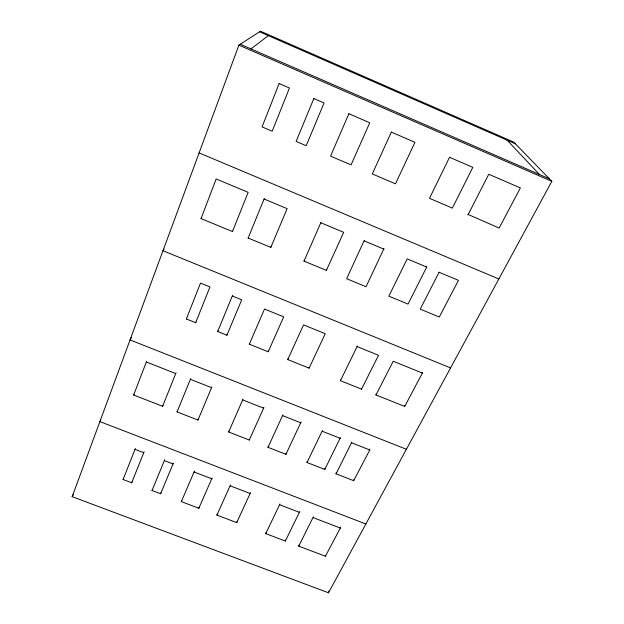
<?xml version="1.0" encoding="UTF-8"?>
<svg xmlns="http://www.w3.org/2000/svg" width="624" height="624" viewBox="0 0 624 624"><rect width="100%" height="100%" fill="white"/><g stroke="black" fill="none" stroke-linecap="round" stroke-linejoin="round"><path stroke-width="0.94" d="M298.849 545.181L298.763 546.14L325.408 556.241L340.337 528.037L340.353 527.101M307.094 461.666L307.024 462.517L324.784 469.435L340.431 437.58M357.084 345.907L357.1 346.601L378.526 355.29L361.538 389.158L340.439 380.702L340.462 379.961M369.728 449.124L369.759 449.966L353.691 480.691L336.055 473.827L336.079 472.953M328.513 592.8L551.834 181.334L513.755 142.124L260.465 31.2L238.898 45.154L72.166 496.665L328.513 592.8L328.575 591.076M325.408 556.241L325.447 555.274M324.784 469.435L324.831 468.569M307.024 462.517L322.429 430.49M298.763 546.14L313.365 516.75M304.122 260.575L304.036 261.128L326.407 270.364L326.446 269.794M265.918 532.685L265.769 533.629L285.34 541.047L299.77 511.54M287.859 358.878L287.742 359.588L309.106 368.144L309.176 367.427M268.148 446.495L268.008 447.322L285.932 454.303L301.049 422.066M285.34 541.047L285.449 540.095M304.036 261.128L321.001 222.316M265.769 533.629L279.942 503.942M285.932 454.303L286.049 453.461M268.008 447.322L282.883 414.905M217.144 514.192L216.926 515.104L236.714 522.608L250.505 492.656M228.86 431.184L228.649 431.995L249.304 440.037L263.913 407.441M236.714 522.608L236.909 521.687M249.522 343.512L249.335 344.198L268.211 351.764L268.367 351.07M249.304 440.037L249.475 439.218M216.926 515.104L230.451 484.965M228.649 431.995L242.978 399.188M181.639 500.721L181.35 501.618L198.83 508.248L212.121 477.945M198.83 508.248L199.087 507.343M248.336 237.526L248.141 238.04L270.8 247.4L270.956 246.87M181.35 501.618L194.407 471.151M177.372 411.13L177.068 411.91L197.972 420.046L211.871 386.935M197.972 420.046L198.237 419.258M217.916 330.853L217.667 331.516L226.91 335.213L227.144 334.55M152.381 489.622L152.045 490.503L160.602 493.748L173.371 463.086M217.667 331.516L232.549 295.394M160.602 493.748L160.922 492.859M152.045 490.503L164.705 459.763M248.141 238.04L264.256 198.572M162.95 405.506L162.614 406.279L133.645 395L146.64 361.241M201.037 218.579L216.169 178.971L248.149 192.348L232.463 231.566L201.037 218.579L201.326 218.104M177.068 411.91L190.679 378.589M132.07 481.915L131.695 482.781L123.084 479.521L135.353 448.516M186.358 318.965L200.499 283.093L209.96 286.931L195.671 322.702L186.358 318.965L186.662 318.326M131.695 482.781L144.082 451.862M162.614 406.279L176.023 372.809M226.91 335.213L241.722 299.816L232.323 296.002M270.8 247.4L287.141 208.666L264.092 199.017M249.335 344.198L264.514 309.052L283.702 316.836L268.211 351.764M195.671 322.702L195.959 322.046M123.084 479.521L123.474 478.655M232.463 231.566L232.697 231.059M326.407 270.364L343.691 232.323L320.947 222.807M287.742 359.588L303.545 324.886L325.252 333.684L309.106 368.144M364.244 240.412L346.648 278.725L366.046 286.736L383.932 248.648M340.439 380.702L357.1 346.601M426.699 267.056L408.049 304.091L388.853 296.158L407.183 258.89L426.699 267.056L426.551 266.487M376.007 394.953L393.221 361.249L422.378 373.074L404.703 406.45L376.007 394.953L375.96 394.189M468.047 214.796L488.756 174.252L520.385 187.941L499.138 228.064L467.813 214.313M336.055 473.827L351.85 442.081M133.645 395L134.027 394.243M72.166 496.665L73.359 494.411M100.753 420.046L99.887 421.606L365.867 523.973M131.477 337.537L130.042 339.932L406.411 449.272M164.05 249.148L162.981 250.731L450.567 367.918M250.965 48.898L268.32 35.646M134.979 449.342L143.723 452.689M164.385 460.606L173.066 463.936M194.134 472.009L211.887 478.811M230.248 485.846L250.333 493.545M279.825 504.847L299.684 512.46M313.303 517.678L340.337 528.037M146.273 361.943L175.703 373.534M190.39 379.322L211.622 387.683M242.783 399.953L263.765 408.213M282.758 415.701L300.963 422.869M322.374 431.301L340.415 438.407M351.85 442.907L369.759 449.966M364.276 240.942L383.994 249.187M199.103 152.903L498.841 278.975M238.898 45.154L551.834 181.334M240.287 44.249L549.393 178.823M259.537 31.801L515.401 143.816M507.117 140.189L539.448 174.494M422.245 372.333L422.378 373.074M404.602 405.67L404.703 406.45M361.514 388.401L361.538 389.158M353.683 479.809L353.691 480.691M279.139 83.546L262.057 126.89L272.197 131.212L289.458 88.015L279.139 83.546M313.825 98.553L296.127 141.43L306.181 145.72L324.059 102.983L313.825 98.553M348.871 113.724L330.556 156.125L351.078 164.876L369.751 122.756L348.871 113.724M391.342 132.101L372.286 173.932L395.483 183.83L414.937 142.311L391.342 132.101M449.537 157.279L429.484 198.338L452.369 208.104L472.813 167.349L449.537 157.279M439.078 272.236L420.233 309.122L439.288 316.992L458.453 280.34L439.078 272.236"/></g></svg>
